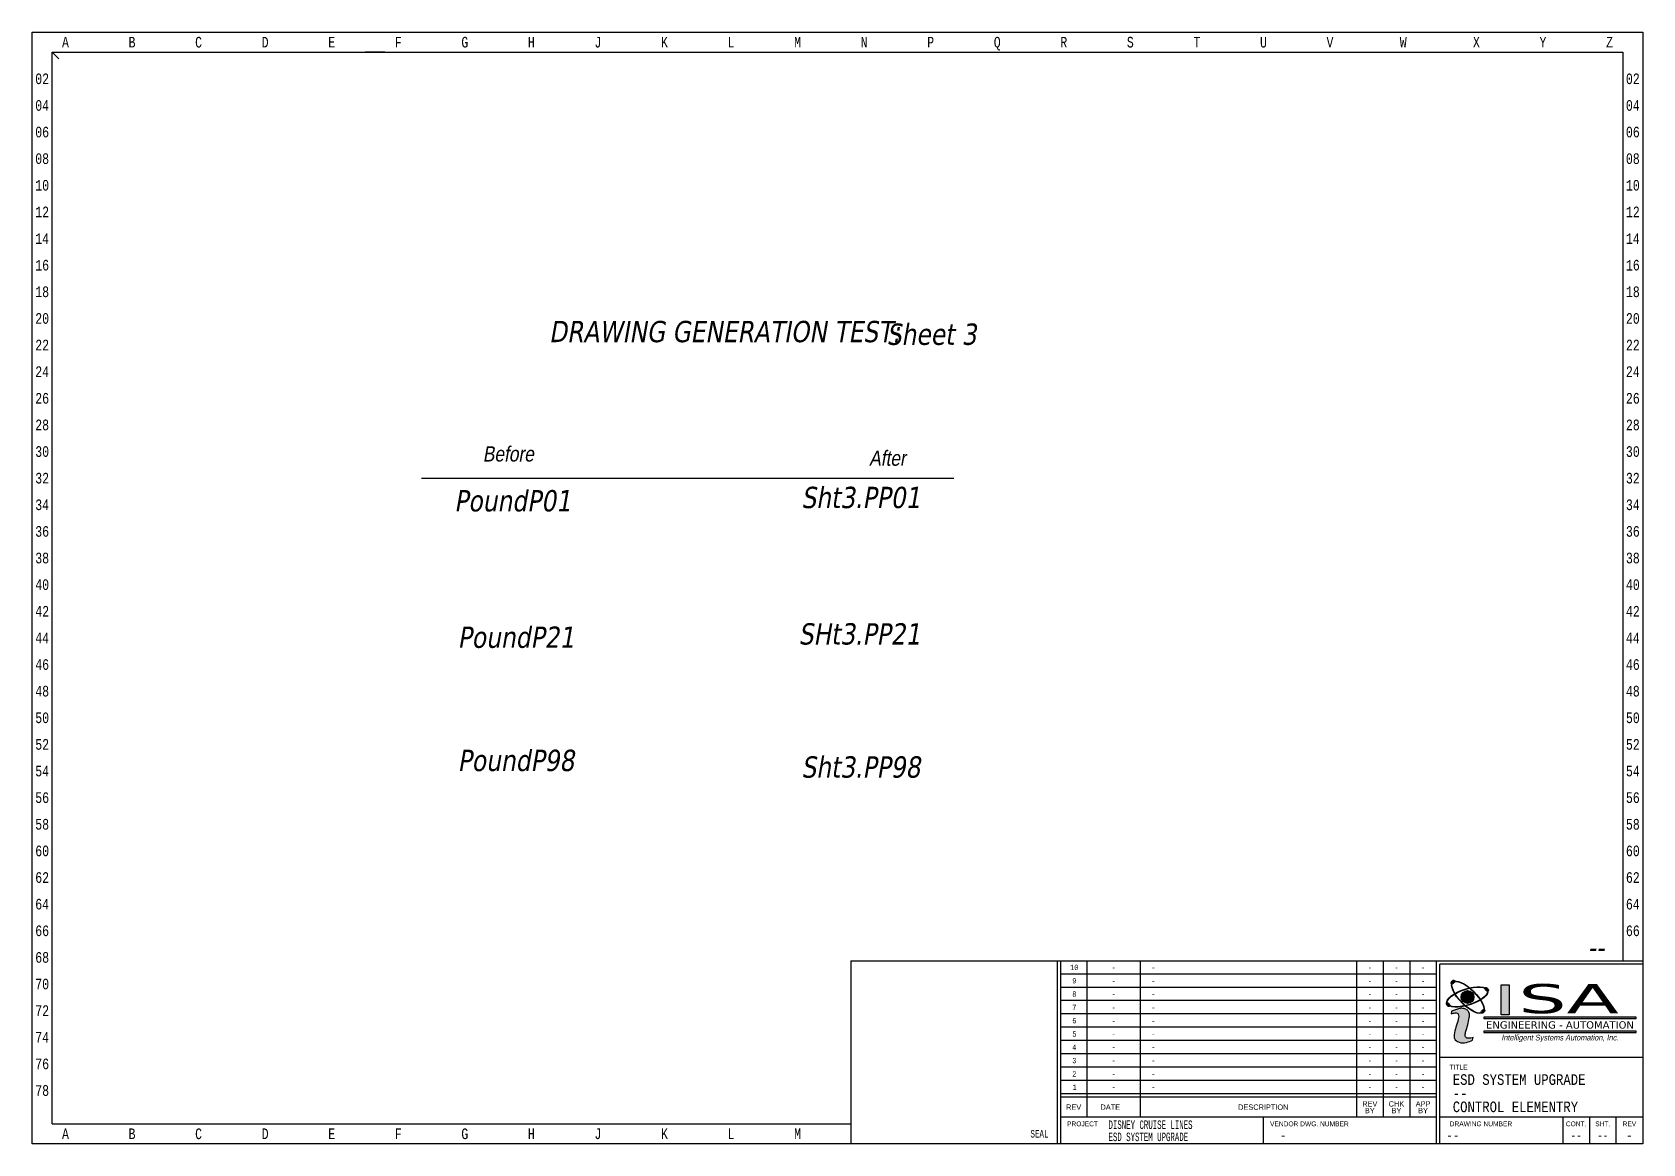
# Paper-space layout 'TABLOID' of a CAD drawing. Header units: inches. Extents: x 0.4 to 15.6, y 0 to 10.4.
import ezdxf
from ezdxf.enums import TextEntityAlignment as Align

# ---------------------------------------------------------------- set-up
doc = ezdxf.new("R2010")
doc.units = ezdxf.units.IN
doc.header["$MEASUREMENT"] = 0
doc.layers.add('BORDER_TEXT', color=7, linetype='Continuous')
doc.layers.add('DEVICE', color=7, linetype='Continuous')
doc.styles.add('mono', font='monotxt.shx', dxfattribs={"width": 0.8, "height": 0.125})
doc.styles.add('VERDANA', font='verdana.ttf', dxfattribs={"width": 0.9, "oblique": 10})

psp = doc.layouts.new('TABLOID')

# ---------------------------------------------------------------- hatches: boundary and pattern name
at = {"lineweight": -2}
h = psp.add_hatch(color=0, dxfattribs=at)
edge = h.paths.add_edge_path()
edge.add_ellipse((13.779, 1.518), major_axis=(0.014, 0.016), ratio=0.572775, start_angle=0, end_angle=360)
h = psp.add_hatch(color=0, dxfattribs=at)
edge = h.paths.add_edge_path(flags=17)
edge.add_ellipse((13.92, 1.376), major_axis=(0.141, -0.14), ratio=0.369988, start_angle=0, end_angle=360)
edge = h.paths.add_edge_path()
edge.add_ellipse((13.92, 1.376), major_axis=(0.143, -0.142), ratio=0.384829, start_angle=0, end_angle=360)
h = psp.add_hatch(color=0, dxfattribs=at)
edge = h.paths.add_edge_path(flags=16)
edge.add_ellipse((13.916, 1.379), major_axis=(-0.189, -0.061), ratio=0.369988, start_angle=0, end_angle=360)
edge = h.paths.add_edge_path()
edge.add_ellipse((13.916, 1.379), major_axis=(-0.192, -0.061), ratio=0.384829, start_angle=0, end_angle=360)
h = psp.add_hatch(color=0, dxfattribs=at)
edge = h.paths.add_edge_path()
edge.add_arc((13.917, 1.378), 0.0602, 0, 360)
h = psp.add_hatch(color=0, dxfattribs=at)
edge = h.paths.add_edge_path()
edge.add_ellipse((14.096, 1.451), major_axis=(-0.0145, 0.0155), ratio=0.572775, start_angle=0, end_angle=360)
for color, points in [(256, [(14.234, 1.492), (14.309, 1.492), (14.309, 1.211), (14.234, 1.211)]), (5, [(14.071, 1.176), (15.5, 1.176), (15.5, 1.188), (14.071, 1.188)]), (5, [(14.071, 1.045), (15.5, 1.045), (15.5, 1.057), (14.071, 1.057)])]:
    psp.add_hatch(color=color, dxfattribs=at).paths.add_polyline_path(points)
h = psp.add_hatch(color=0, dxfattribs=at)
edge = h.paths.add_edge_path()
edge.add_ellipse((13.735, 1.307), major_axis=(-0.0145, 0.0155), ratio=0.572775, start_angle=0, end_angle=360)
h = psp.add_hatch(color=0, dxfattribs=at)
edge = h.paths.add_edge_path()
edge.add_spline(control_points=[(13.97, 0.999), (13.963, 0.997), (13.941, 0.99), (13.905, 0.987), (13.891, 1.019), (13.908, 1.083), (13.931, 1.15), (13.937, 1.225), (13.916, 1.257), (13.882, 1.274), (13.828, 1.271), (13.791, 1.254), (13.767, 1.245)], knot_values=[0.015143, 0.015143, 0.015143, 0.015143, 0.187498, 0.535365, 0.62265, 0.900107, 1.934047, 2.244318, 2.468632, 2.723194, 3.04406, 3.608347, 3.608347, 3.608347, 3.608347], degree=3, periodic=0)
edge.add_line((13.767, 1.245), (13.762, 1.22))
edge.add_spline(control_points=[(13.762, 1.22), (13.768, 1.222), (13.787, 1.227), (13.813, 1.233), (13.838, 1.21), (13.824, 1.13), (13.792, 1.065), (13.79, 0.98), (13.841, 0.944), (13.905, 0.948), (13.945, 0.965), (13.964, 0.973), (13.964, 0.973)], knot_values=[0.016678, 0.016678, 0.016678, 0.016678, 0.16385, 0.44354, 0.514595, 0.882946, 1.972427, 2.237583, 2.632616, 3.144637, 3.589885, 3.593762, 3.593762, 3.593762, 3.593762], degree=3, periodic=0)
edge.add_line((13.964, 0.973), (13.97, 0.999))
h = psp.add_hatch(color=0, dxfattribs=at)
edge = h.paths.add_edge_path()
edge.add_ellipse((14.062, 1.243), major_axis=(0.014, 0.016), ratio=0.572775, start_angle=0, end_angle=360)

# ---------------------------------------------------------------- linework, layer by layer
at = {"ltscale": 0.5}
for p, q in [((0.437, 0), (0.437, 10.437)), ((15.562, 10.437), (15.562, 0)), ((0.625, 0.187), (0.625, 10.25)), ((0.625, 10.25), (15.375, 10.25)), ((15.375, 10.25), (15.375, 1.719))]:
    psp.add_line(p, q, dxfattribs=at)
for p, q in [((0.437, 10.437), (15.562, 10.437)), ((10.062, 1.719), (10.062, 0)), ((10.093, 1.719), (10.093, 0)), ((13.625, 1.594), (10.093, 1.594)), ((13.625, 1.469), (10.093, 1.469)), ((13.625, 1.344), (10.093, 1.344)), ((13.625, 1.219), (10.093, 1.219)), ((13.625, 1.094), (10.093, 1.094)), ((13.625, 0.969), (10.093, 0.969)), ((13.625, 0.844), (10.093, 0.844)), ((13.625, 0.719), (10.093, 0.719)), ((13.625, 0.594), (10.093, 0.594)), ((13.625, 0.469), (10.093, 0.469)), ((13.625, 0.437), (10.093, 0.437)), ((0.625, 0.187), (8.125, 0.187)), ((13.625, 0.25), (10.093, 0.25)), ((15.562, 0), (0.437, 0))]:
    psp.add_line(p, q)
at = {"lineweight": -2}
for p, q in [((8.125, 1.719), (15.562, 1.719)), ((8.125, 1.719), (8.125, 0)), ((10.343, 1.719), (10.343, 0.25)), ((10.843, 1.719), (10.843, 0.25)), ((12.875, 1.719), (12.875, 0.25)), ((13.125, 1.719), (13.125, 0.25)), ((13.375, 1.719), (13.375, 0.25)), ((14.234, 1.492), (14.309, 1.492)), ((14.234, 1.211), (14.234, 1.492)), ((14.309, 1.492), (14.309, 1.211)), ((14.309, 1.211), (14.234, 1.211)), ((11.999, 0.25), (11.999, 0)), ((15.562, 0.25), (13.656, 0.25)), ((15.312, 0), (15.312, 0.25))]:
    psp.add_line(p, q, dxfattribs=at)
at = {"lineweight": -2, "ltscale": 0.5}
for p, q in [((13.625, 0), (13.625, 1.719)), ((15.562, 1.687), (13.656, 1.687)), ((13.656, 0), (13.656, 1.687)), ((13.656, 0.812), (15.562, 0.812)), ((14.812, 0.25), (14.812, 0)), ((15.062, 0.25), (15.062, 0))]:
    psp.add_line(p, q, dxfattribs=at)
at = {"color": 0, "lineweight": -2}
for p, q in [((13.767, 1.245), (13.762, 1.22)), ((13.964, 0.973), (13.97, 0.999))]:
    psp.add_line(p, q, dxfattribs=at)
at = {"color": 5, "lineweight": -2}
for p, q in [((15.5, 1.188), (14.071, 1.188)), ((14.071, 1.188), (14.071, 1.176)), ((14.071, 1.176), (15.5, 1.176)), ((15.5, 1.176), (15.5, 1.188)), ((15.5, 1.057), (14.071, 1.057)), ((14.071, 1.057), (14.071, 1.045)), ((14.071, 1.045), (15.5, 1.045)), ((15.5, 1.045), (15.5, 1.057))]:
    psp.add_line(p, q, dxfattribs=at)
at = {"color": 0, "lineweight": -2}
psp.add_circle((13.917, 1.378), 0.0602, dxfattribs=at)
for centre, major_axis, ratio in [((13.92, 1.376), (0.143, -0.142), 0.384829), ((13.92, 1.376), (0.141, -0.14), 0.369988), ((13.779, 1.518), (0.014, 0.016), 0.572775), ((13.916, 1.379), (-0.192, -0.061), 0.384829), ((13.916, 1.379), (-0.189, -0.061), 0.369988), ((14.096, 1.451), (-0.0145, 0.0155), 0.572775), ((13.735, 1.307), (-0.0145, 0.0155), 0.572775), ((14.062, 1.243), (0.014, 0.016), 0.572775)]:
    psp.add_ellipse(centre, major_axis=major_axis, ratio=ratio, dxfattribs=at)
for points, knots in [([(13.762, 1.22), (13.768, 1.222), (13.787, 1.227), (13.813, 1.233), (13.838, 1.21), (13.824, 1.13), (13.792, 1.065), (13.79, 0.98), (13.841, 0.944), (13.905, 0.948), (13.945, 0.965), (13.964, 0.973), (13.964, 0.973)], [0.016678, 0.016678, 0.016678, 0.016678, 0.16385, 0.44354, 0.514595, 0.882946, 1.972427, 2.237583, 2.632616, 3.144637, 3.589885, 3.593762, 3.593762, 3.593762, 3.593762]), ([(13.97, 0.999), (13.963, 0.997), (13.941, 0.99), (13.905, 0.987), (13.891, 1.019), (13.908, 1.083), (13.931, 1.15), (13.937, 1.225), (13.916, 1.257), (13.882, 1.274), (13.828, 1.271), (13.791, 1.254), (13.767, 1.245)], [0.015143, 0.015143, 0.015143, 0.015143, 0.187498, 0.535365, 0.62265, 0.900107, 1.934047, 2.244318, 2.468632, 2.723194, 3.04406, 3.608347, 3.608347, 3.608347, 3.608347])]:
    psp.add_open_spline(points, degree=3, knots=knots, dxfattribs=at)
at = {"layer": 'BORDER_TEXT'}
psp.add_line((0.625, 10.25), (0.688, 10.187), dxfattribs=at)
at = {"layer": 'DEVICE'}
for p, q in [((3.75, 10.25), (3.563, 10.25)), ((4.094, 6.25), (9.094, 6.25))]:
    psp.add_line(p, q, dxfattribs=at)

# ---------------------------------------------------------------- texts
at = {"ltscale": 0.5, "style": 'mono', "width": 0.75}
for s, p in [('A', (0.75, 10.344)), ('B', (1.375, 10.344)), ('C', (2, 10.344)), ('D', (2.625, 10.344)), ('E', (3.25, 10.344)), ('F', (3.875, 10.344)), ('G', (4.5, 10.344)), ('H', (5.125, 10.344)), ('J', (5.75, 10.344)), ('K', (6.375, 10.344)), ('L', (7, 10.344)), ('M', (7.625, 10.344)), ('N', (8.25, 10.344)), ('P', (8.875, 10.344)), ('Q', (9.5, 10.344)), ('R', (10.125, 10.344)), ('S', (10.75, 10.344)), ('T', (11.375, 10.344)), ('U', (12, 10.344)), ('V', (12.625, 10.344)), ('W', (13.313, 10.344)), ('X', (14, 10.344)), ('Y', (14.625, 10.344)), ('Z', (15.25, 10.344)), ('02', (0.531, 10)), ('02', (15.469, 10)), ('04', (0.531, 9.75)), ('04', (15.469, 9.75)), ('06', (0.531, 9.5)), ('06', (15.469, 9.5)), ('08', (0.531, 9.25)), ('08', (15.469, 9.25)), ('10', (0.531, 9)), ('10', (15.469, 9)), ('12', (0.531, 8.75)), ('12', (15.469, 8.75)), ('14', (0.531, 8.5)), ('14', (15.469, 8.5)), ('16', (0.531, 8.25)), ('16', (15.469, 8.25)), ('18', (0.531, 8)), ('18', (15.469, 8)), ('20', (0.531, 7.75)), ('20', (15.469, 7.75)), ('22', (0.531, 7.5)), ('22', (15.469, 7.5)), ('24', (0.531, 7.25)), ('24', (15.469, 7.25)), ('26', (0.531, 7)), ('26', (15.469, 7)), ('28', (0.531, 6.75)), ('28', (15.469, 6.75)), ('30', (0.531, 6.5)), ('30', (15.469, 6.5)), ('32', (0.531, 6.25)), ('32', (15.469, 6.25)), ('34', (0.531, 6)), ('34', (15.469, 6)), ('36', (0.531, 5.75)), ('36', (15.469, 5.75)), ('38', (0.531, 5.5)), ('38', (15.469, 5.5)), ('40', (0.531, 5.25)), ('40', (15.469, 5.25)), ('42', (0.531, 5)), ('42', (15.469, 5)), ('44', (0.531, 4.75)), ('44', (15.469, 4.75)), ('46', (0.531, 4.5)), ('46', (15.469, 4.5)), ('48', (0.531, 4.25)), ('48', (15.469, 4.25)), ('50', (0.531, 4)), ('50', (15.469, 4)), ('52', (0.531, 3.75)), ('52', (15.469, 3.75)), ('54', (0.531, 3.5)), ('54', (15.469, 3.5)), ('56', (0.531, 3.25)), ('56', (15.469, 3.25)), ('58', (0.531, 3)), ('58', (15.469, 3)), ('60', (0.531, 2.75)), ('60', (15.469, 2.75)), ('62', (0.531, 2.5)), ('62', (15.469, 2.5)), ('64', (0.531, 2.25)), ('64', (15.469, 2.25)), ('66', (0.531, 2)), ('66', (15.469, 2)), ('68', (0.531, 1.75)), ('70', (0.531, 1.5)), ('72', (0.531, 1.25)), ('74', (0.531, 1)), ('76', (0.531, 0.75)), ('78', (0.531, 0.5)), ('A', (0.75, 0.094)), ('B', (1.375, 0.094)), ('C', (2, 0.094)), ('D', (2.625, 0.094)), ('E', (3.25, 0.094)), ('F', (3.875, 0.094)), ('G', (4.5, 0.094)), ('H', (5.125, 0.094)), ('J', (5.75, 0.094)), ('K', (6.375, 0.094)), ('L', (7, 0.094)), ('M', (7.625, 0.094))]:
    psp.add_text(s, height=0.1, rotation=360, dxfattribs=at).set_placement(p, align=Align.MIDDLE_CENTER)
at = {"lineweight": -2, "style": 'VERDANA', "oblique": 10, "width": 0.8}
for s, p in [('DRAWING GENERATION TEST:', (8.588, 7.467)), ('Sheet 3', (9.305, 7.442)), ('PoundP01', (5.496, 5.878)), ('Sht3.PP01', (8.778, 5.909)), ('PoundP21', (5.528, 4.597)), ('SHt3.PP21', (8.778, 4.628)), ('PoundP98', (5.528, 3.44)), ('Sht3.PP98', (8.778, 3.378)), ('--', (15.203, 1.687))]:
    psp.add_text(s, height=0.2, dxfattribs=at).set_placement(p, align=Align.BOTTOM_RIGHT)
at = {"lineweight": -2, "oblique": 10, "width": 0.85}
for s, height, p in [('Before', 0.1431, (4.909, 6.478)), ('After', 0.1431, (8.469, 6.438)), ('Intelligent Systems Automation, Inc.', 0.05332, (14.785, 0.997))]:
    psp.add_text(s, height=height, rotation=360, dxfattribs=at).set_placement(p, align=Align.MIDDLE_CENTER)
at = {"lineweight": -2, "style": 'mono', "width": 0.8}
for s, height, p in [('10', 0.05, (10.185, 1.631)), ('9', 0.05, (10.205, 1.506)), ('8', 0.05, (10.205, 1.381)), ('7', 0.05, (10.205, 1.256)), ('6', 0.05, (10.205, 1.131)), ('5', 0.05, (10.205, 1.006)), ('4', 0.05, (10.205, 0.881)), ('3', 0.05, (10.205, 0.756)), ('2', 0.05, (10.205, 0.631)), ('ESD SYSTEM UPGRADE', 0.1, (13.778, 0.553)), ('1', 0.05, (10.208, 0.506)), ('--', 0.1, (13.778, 0.425)), ('CONTROL ELEMENTRY', 0.1, (13.778, 0.297))]:
    psp.add_text(s, height=height, dxfattribs=at).set_placement(p)
at = {"lineweight": -2, "style": 'mono'}
for s, height, width, p in [('-', 0.05, 0.8, (10.593, 1.656)), ('-', 0.05, 0.8, (10.593, 1.531)), ('-', 0.05, 0.8, (12.999, 1.656)), ('-', 0.05, 0.8, (12.999, 1.531)), ('-', 0.05, 0.8, (13.249, 1.656)), ('-', 0.05, 0.8, (13.249, 1.531)), ('-', 0.05, 0.8, (13.499, 1.656)), ('-', 0.05, 0.8, (13.499, 1.531)), ('-', 0.05, 0.8, (10.593, 1.406)), ('-', 0.05, 0.8, (12.999, 1.406)), ('-', 0.05, 0.8, (13.249, 1.406)), ('-', 0.05, 0.8, (13.499, 1.406)), ('-', 0.05, 0.8, (10.593, 1.281)), ('-', 0.05, 0.8, (12.999, 1.281)), ('-', 0.05, 0.8, (13.249, 1.281)), ('-', 0.05, 0.8, (13.499, 1.281)), ('-', 0.05, 0.8, (10.593, 1.156)), ('-', 0.05, 0.8, (12.999, 1.156)), ('-', 0.05, 0.8, (13.249, 1.156)), ('-', 0.05, 0.8, (13.499, 1.156)), ('-', 0.05, 0.8, (10.593, 1.031)), ('-', 0.05, 0.8, (12.999, 1.031)), ('-', 0.05, 0.8, (13.249, 1.031)), ('-', 0.05, 0.8, (13.499, 1.031)), ('-', 0.05, 0.8, (10.593, 0.906)), ('-', 0.05, 0.8, (10.593, 0.781)), ('-', 0.05, 0.8, (12.999, 0.906)), ('-', 0.05, 0.8, (12.999, 0.781)), ('-', 0.05, 0.8, (13.249, 0.906)), ('-', 0.05, 0.8, (13.249, 0.781)), ('-', 0.05, 0.8, (13.499, 0.906)), ('-', 0.05, 0.8, (13.499, 0.781)), ('-', 0.05, 0.8, (10.593, 0.656)), ('-', 0.05, 0.8, (12.999, 0.656)), ('-', 0.05, 0.8, (13.249, 0.656)), ('-', 0.05, 0.8, (13.499, 0.656)), ('-', 0.05, 0.8, (10.593, 0.531)), ('-', 0.05, 0.8, (12.999, 0.531)), ('-', 0.05, 0.8, (13.249, 0.531)), ('-', 0.05, 0.8, (13.499, 0.531)), ('--', 0.1, 0.6, (14.937, 0.081)), ('--', 0.1, 0.6, (15.187, 0.081)), ('-', 0.1, 0.8, (15.437, 0.081))]:
    psp.add_text(s, height=height, dxfattribs=dict(at, width=width)).set_placement(p, align=Align.MIDDLE_CENTER)
for s, height, width, p in [('-', 0.05, 0.8, (10.947, 1.656)), ('-', 0.05, 0.8, (10.947, 1.531)), ('-', 0.05, 0.8, (10.947, 1.406)), ('-', 0.05, 0.8, (10.947, 1.281)), ('-', 0.05, 0.8, (10.947, 1.156)), ('-', 0.05, 0.8, (10.947, 1.031)), ('-', 0.05, 0.8, (10.947, 0.906)), ('-', 0.05, 0.8, (10.947, 0.781)), ('-', 0.05, 0.8, (10.947, 0.656)), ('-', 0.05, 0.8, (10.947, 0.531)), ('DISNEY CRUISE LINES', 0.08, 0.6, (10.545, 0.179)), ('ESD SYSTEM UPGRADE', 0.08, 0.6, (10.545, 0.065)), ('-', 0.1, 0.7, (12.156, 0.081)), ('--', 0.1, 0.7, (13.718, 0.081))]:
    psp.add_text(s, height=height, dxfattribs=dict(at, width=width)).set_placement(p, align=Align.MIDDLE_LEFT)
at = {"lineweight": -2, "style": 'VERDANA', "width": 1.9}
psp.add_text('SA', height=0.2742, rotation=360, dxfattribs=at).set_placement((14.865, 1.363), align=Align.MIDDLE_CENTER)
at = {"lineweight": -2, "style": 'VERDANA'}
psp.add_text('ENGINEERING - AUTOMATION', height=0.06855, rotation=360, dxfattribs=at).set_placement((14.785, 1.116), align=Align.MIDDLE_CENTER)
at = {"lineweight": -2}
for s, p in [('TITLE', (13.749, 0.719)), ('PROJECT', (10.156, 0.187)), ('VENDOR DWG. NUMBER', (12.062, 0.187)), ('DRAWING NUMBER', (13.749, 0.187))]:
    psp.add_text(s, height=0.045, rotation=360, dxfattribs=at).set_placement(p, align=Align.MIDDLE_LEFT)
for s, height, p in [('REV', 0.05, (10.218, 0.344)), ('DATE', 0.05, (10.562, 0.344)), ('DESCRIPTION', 0.05, (11.999, 0.344)), ('REV', 0.05, (12.999, 0.375)), ('BY', 0.05, (12.999, 0.312)), ('CHK', 0.05, (13.249, 0.375)), ('BY', 0.05, (13.249, 0.312)), ('APP', 0.05, (13.499, 0.375)), ('BY', 0.05, (13.499, 0.312)), ('CONT.', 0.045, (14.937, 0.187)), ('SHT.', 0.045, (15.187, 0.187)), ('REV', 0.045, (15.437, 0.187))]:
    psp.add_text(s, height=height, rotation=360, dxfattribs=at).set_placement(p, align=Align.MIDDLE_CENTER)
at = {"style": 'mono', "width": 0.7}
psp.add_text('SEAL', height=0.07, rotation=360, dxfattribs=at).set_placement((9.812, 0.094), align=Align.MIDDLE_LEFT)

doc.saveas('drawing.dxf')
